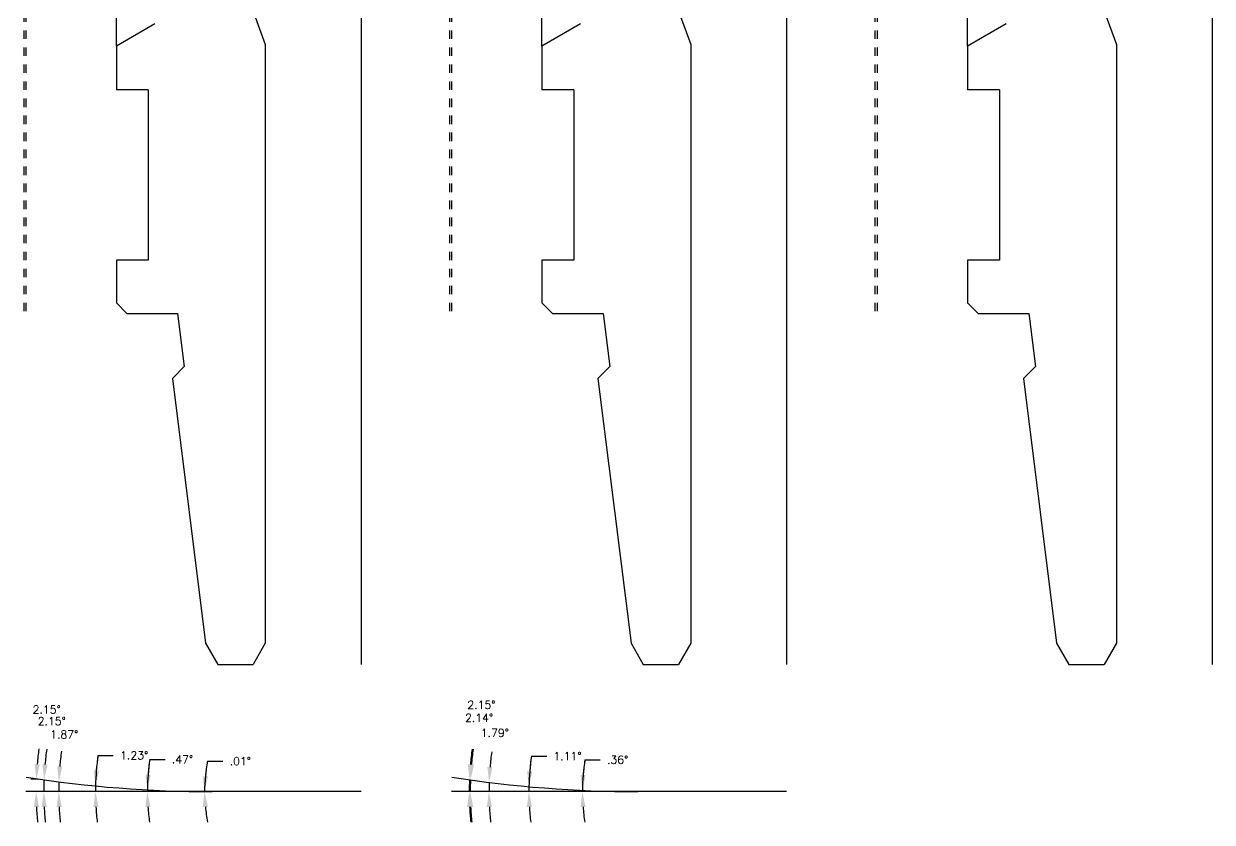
# Model space of a CAD drawing. Extents: x -25.3 to 36.7, y -3.6 to 16.
# Drawn here: x 22.03 to 35.99, y -3.58 to 5.8 of the extents above; entities that cross this region are included whole.
import ezdxf

# ---------------------------------------------------------------- set-up
doc = ezdxf.new("R2010")
doc.units = 0
doc.header["$LTSCALE"] = 0.5
doc.header["$MEASUREMENT"] = 0
doc.linetypes.add('HIDDEN2', pattern=[0.1875, 0.125, -0.0625])
doc.layers.get('0').update_dxf_attribs({"linetype": 'CONTINUOUS'})
doc.layers.add('Dims', color=4, linetype='CONTINUOUS')
doc.styles.add('RomanS', font='romans')
doc.dimstyles.get("Standard").update_dxf_attribs({"dimtxt": 0.094, "dimasz": 0.18, "dimexe": 0.0625, "dimexo": 0.0625, "dimgap": 0.09, "dimtad": 0, "dimtih": 1, "dimtoh": 1, "dimdec": 4, "dimzin": 4, "dimdsep": 46, "dimtxsty": 'RomanS', "dimcen": 0.09, "dimazin": 1, "dimtfac": 1, "dimtdec": 4, "dimtofl": 0, "dimtmove": 0, "dimatfit": 1, "dimfxl": 1, "dimtolj": 1, "dimtzin": 0, "dimarcsym": 0})

# ---------------------------------------------------------------- blocks, each defined once
blk = doc.blocks.new('*D175')
at = {"layer": 'Dims', "color": 0, "lineweight": -2, "transparency": 16777216}
blk.add_line((24.186, -2.863), (24.366, -2.863), dxfattribs=at)
for start, end in [(168.7525, 179.9913), (168.7661, 174.3787), (185.6126, 191.2253)]:
    blk.add_arc((25.989, -3.221), 1.838, start, end, dxfattribs=at)
at = {"layer": 'Dims', "color": 0, "transparency": 16777216}
for points in [[(24.189, -3.043), (24.129, -3.04), (24.151, -3.221)], [(24.129, -3.402), (24.189, -3.4), (24.151, -3.221)]]:
    blk.add_solid(points, dxfattribs=at)
at = {"layer": 'Dims', "color": 0, "transparency": 16777216, "insert": (24.57, -2.863), "char_height": 0.094, "attachment_point": 5, "style": 'RomanS'}
blk.add_mtext('\\A1;.01°', dxfattribs=at)
blk = doc.blocks.new('*D176')
at = {"layer": 'Dims', "color": 0, "lineweight": -2, "transparency": 16777216}
blk.add_line((23.507, -2.842), (23.687, -2.842), dxfattribs=at)
for start, end in [(171.3053, 179.5283), (171.3106, 175.4194), (184.1089, 188.2178)]:
    blk.add_arc((25.989, -3.221), 2.511, start, end, dxfattribs=at)
at = {"layer": 'Dims', "color": 0, "transparency": 16777216}
for points in [[(23.516, -3.022), (23.456, -3.019), (23.478, -3.201)], [(23.455, -3.402), (23.515, -3.4), (23.478, -3.221)]]:
    blk.add_solid(points, dxfattribs=at)
at = {"layer": 'Dims', "color": 0, "transparency": 16777216, "insert": (23.891, -2.842), "char_height": 0.094, "attachment_point": 5, "style": 'RomanS'}
blk.add_mtext('\\A1;.47°', dxfattribs=at)
blk = doc.blocks.new('*D177')
at = {"layer": 'Dims', "color": 0, "lineweight": -2, "transparency": 16777216}
blk.add_line((22.898, -2.795), (23.078, -2.795), dxfattribs=at)
for start, end in [(172.1524, 178.7675), (172.1552, 175.4613), (183.3062, 186.6123)]:
    blk.add_arc((25.989, -3.221), 3.12, start, end, dxfattribs=at)
at = {"layer": 'Dims', "color": 0, "transparency": 16777216}
for points in [[(22.909, -2.976), (22.849, -2.973), (22.87, -3.154)], [(22.844, -3.402), (22.904, -3.4), (22.869, -3.221)]]:
    blk.add_solid(points, dxfattribs=at)
at = {"layer": 'Dims', "color": 0, "transparency": 16777216, "insert": (23.323, -2.795), "char_height": 0.094, "attachment_point": 5, "style": 'RomanS'}
blk.add_mtext('\\A1;1.23°', dxfattribs=at)
blk = doc.blocks.new('*D178')
at = {"layer": 'Dims', "color": 0, "lineweight": -2, "transparency": 16777216}
for p, q in [((22.377, -3.103), (22.376, -3.103)), ((22.375, -3.221), (22.375, -3.221))]:
    blk.add_line(p, q, dxfattribs=at)
for start, end in [(172.3188, 175.2227), (182.904, 185.808)]:
    blk.add_arc((25.989, -3.221), 3.552, start, end, dxfattribs=at)
at = {"layer": 'Dims', "color": 0, "transparency": 16777216}
for points in [[(22.479, -2.927), (22.419, -2.924), (22.439, -3.105)], [(22.412, -3.402), (22.472, -3.4), (22.437, -3.221)]]:
    blk.add_solid(points, dxfattribs=at)
at = {"layer": 'Dims', "color": 0, "transparency": 16777216, "insert": (22.501, -2.549), "char_height": 0.094, "attachment_point": 5, "style": 'RomanS'}
blk.add_mtext('\\A1;1.87°', dxfattribs=at)
blk = doc.blocks.new('*D179')
at = {"layer": 'Dims', "color": 0, "lineweight": -2, "transparency": 16777216}
for p, q in [((22.202, -3.079), (22.202, -3.079)), ((22.2, -3.221), (22.2, -3.221))]:
    blk.add_line(p, q, dxfattribs=at)
for start, end in [(172.3138, 175.0814), (182.7676, 185.5352)]:
    blk.add_arc((25.989, -3.221), 3.727, start, end, dxfattribs=at)
at = {"layer": 'Dims', "color": 0, "transparency": 16777216}
for points in [[(22.306, -2.904), (22.246, -2.9), (22.265, -3.081)], [(22.236, -3.402), (22.296, -3.4), (22.262, -3.221)]]:
    blk.add_solid(points, dxfattribs=at)
at = {"layer": 'Dims', "color": 0, "transparency": 16777216, "insert": (22.355, -2.393), "char_height": 0.094, "attachment_point": 5, "style": 'RomanS'}
blk.add_mtext('\\A1;2.15°', dxfattribs=at)
blk = doc.blocks.new('*D180')
at = {"layer": 'Dims', "color": 0, "lineweight": -2, "transparency": 16777216}
for p, q in [((22.2, -3.079), (22.111, -3.075)), ((22.198, -3.221), (22.109, -3.221))]:
    blk.add_line(p, q, dxfattribs=at)
for start, end in [(172.4425, 175.1441), (182.7016, 185.4033)]:
    blk.add_arc((25.989, -3.221), 3.818, start, end, dxfattribs=at)
at = {"layer": 'Dims', "color": 0, "transparency": 16777216}
for points in [[(22.215, -2.9), (22.155, -2.896), (22.174, -3.078)], [(22.145, -3.402), (22.205, -3.4), (22.171, -3.221)]]:
    blk.add_solid(points, dxfattribs=at)
at = {"layer": 'Dims', "color": 0, "transparency": 16777216, "insert": (22.295, -2.257), "char_height": 0.094, "attachment_point": 5, "style": 'RomanS'}
blk.add_mtext('\\A1;2.15°', dxfattribs=at)
blk = doc.blocks.new('*D181')
at = {"layer": 'Dims', "color": 0, "lineweight": -2, "transparency": 16777216}
blk.add_line((28.619, -2.847), (28.799, -2.847), dxfattribs=at)
for start, end in [(171.0356, 179.6402), (171.0416, 175.3409), (184.2993, 188.5986)]:
    blk.add_arc((30.989, -3.221), 2.399, start, end, dxfattribs=at)
at = {"layer": 'Dims', "color": 0, "transparency": 16777216}
for points in [[(28.627, -3.028), (28.567, -3.025), (28.59, -3.206)], [(28.566, -3.402), (28.626, -3.4), (28.589, -3.221)]]:
    blk.add_solid(points, dxfattribs=at)
at = {"layer": 'Dims', "color": 0, "transparency": 16777216, "insert": (29.003, -2.847), "char_height": 0.094, "attachment_point": 5, "style": 'RomanS'}
blk.add_mtext('\\A1;.36°', dxfattribs=at)
blk = doc.blocks.new('*D182')
at = {"layer": 'Dims', "color": 0, "lineweight": -2, "transparency": 16777216}
blk.add_line((27.99, -2.804), (28.17, -2.804), dxfattribs=at)
for start, end in [(172.0788, 178.895), (172.0819, 175.4884), (183.4066, 186.8131)]:
    blk.add_arc((30.989, -3.221), 3.028, start, end, dxfattribs=at)
at = {"layer": 'Dims', "color": 0, "transparency": 16777216}
for points in [[(28, -2.984), (27.94, -2.982), (27.961, -3.163)], [(27.936, -3.402), (27.996, -3.4), (27.961, -3.221)]]:
    blk.add_solid(points, dxfattribs=at)
at = {"layer": 'Dims', "color": 0, "transparency": 16777216, "insert": (28.414, -2.804), "char_height": 0.094, "attachment_point": 5, "style": 'RomanS'}
blk.add_mtext('\\A1;1.11°', dxfattribs=at)
blk = doc.blocks.new('*D183')
at = {"layer": 'Dims', "color": 0, "lineweight": -2, "transparency": 16777216}
for p, q in [((27.433, -3.11), (27.431, -3.11)), ((27.431, -3.221), (27.429, -3.221))]:
    blk.add_line(p, q, dxfattribs=at)
for start, end in [(172.3145, 175.2637), (182.9492, 185.8984)]:
    blk.add_arc((30.989, -3.221), 3.497, start, end, dxfattribs=at)
at = {"layer": 'Dims', "color": 0, "transparency": 16777216}
for points in [[(27.533, -2.934), (27.473, -2.931), (27.493, -3.112)], [(27.466, -3.402), (27.526, -3.4), (27.491, -3.221)]]:
    blk.add_solid(points, dxfattribs=at)
at = {"layer": 'Dims', "color": 0, "transparency": 16777216, "insert": (27.56, -2.531), "char_height": 0.094, "attachment_point": 5, "style": 'RomanS'}
blk.add_mtext('\\A1;1.79°', dxfattribs=at)
blk = doc.blocks.new('*D184')
at = {"layer": 'Dims', "color": 0, "lineweight": -2, "transparency": 16777216}
for p, q in [((27.337, -3.085), (27.337, -3.085)), ((27.334, -3.221), (27.335, -3.221))]:
    blk.add_line(p, q, dxfattribs=at)
for start, end in [(172.314, 175.0892), (182.7752, 185.5505)]:
    blk.add_arc((30.989, -3.221), 3.717, start, end, dxfattribs=at)
at = {"layer": 'Dims', "color": 0, "transparency": 16777216}
for points in [[(27.316, -2.905), (27.256, -2.901), (27.275, -3.083)], [(27.247, -3.402), (27.307, -3.4), (27.272, -3.221)]]:
    blk.add_solid(points, dxfattribs=at)
at = {"layer": 'Dims', "color": 0, "transparency": 16777216, "insert": (27.375, -2.354), "char_height": 0.094, "attachment_point": 5, "style": 'RomanS'}
blk.add_mtext('\\A1;2.14°', dxfattribs=at)
blk = doc.blocks.new('*D185')
at = {"layer": 'Dims', "color": 0, "lineweight": -2, "transparency": 16777216}
for p, q in [((27.2, -3.079), (27.2, -3.079)), ((27.198, -3.221), (27.198, -3.221))]:
    blk.add_line(p, q, dxfattribs=at)
for start, end in [(172.3135, 175.0796), (182.7661, 185.5323)]:
    blk.add_arc((30.989, -3.221), 3.729, start, end, dxfattribs=at)
at = {"layer": 'Dims', "color": 0, "transparency": 16777216}
for points in [[(27.304, -2.903), (27.244, -2.9), (27.263, -3.081)], [(27.234, -3.402), (27.294, -3.4), (27.26, -3.221)]]:
    blk.add_solid(points, dxfattribs=at)
at = {"layer": 'Dims', "color": 0, "transparency": 16777216, "insert": (27.402, -2.202), "char_height": 0.094, "attachment_point": 5, "style": 'RomanS'}
blk.add_mtext('\\A1;2.15°', dxfattribs=at)

msp = doc.modelspace()

# ---------------------------------------------------------------- linework, layer by layer
at = {"color": 5, "linetype": 'HIDDEN2'}
for p, q in [((22.02634, 14.52315), (22.02634, 2.39815)), ((27.02634, 14.52315), (27.02634, 2.39815)), ((32.02634, 14.52315), (32.02634, 2.39815))]:
    msp.add_line(p, q, dxfattribs=at)
at = {"color": 1, "linetype": 'HIDDEN2'}
for p, q in [((22.05134, 14.52315), (22.05134, 2.39815)), ((27.05134, 14.52315), (27.05134, 2.39815)), ((32.05134, 14.52315), (32.05134, 2.39815))]:
    msp.add_line(p, q, dxfattribs=at)
for p, q in [((25.98884, 14.52315), (25.98884, -1.72685)), ((30.98884, 14.52315), (30.98884, -1.72685)), ((35.98884, 14.52315), (35.98884, -1.72685)), ((24.23884, 7.27315), (24.86384, 5.55598)), ((29.23884, 7.27315), (29.86384, 5.55598)), ((34.23884, 7.27315), (34.86384, 5.55598)), ((23.11384, 5.53973), (23.11384, 6.24096)), ((28.11384, 5.53973), (28.11384, 6.24096)), ((33.11384, 5.53973), (33.11384, 6.24096)), ((23.56697, 5.80134), (23.11384, 5.53973)), ((28.56697, 5.80134), (28.11384, 5.53973)), ((33.56697, 5.80134), (33.11384, 5.53973)), ((23.11384, 5.53973), (23.11384, 5.02315)), ((24.86384, 5.55598), (24.86384, -1.47685)), ((28.11384, 5.53973), (28.11384, 5.02315)), ((29.86384, 5.55598), (29.86384, -1.47685)), ((33.11384, 5.53973), (33.11384, 5.02315)), ((34.86384, 5.55598), (34.86384, -1.47685)), ((23.48884, 5.02315), (23.11384, 5.02315)), ((23.48884, 5.02315), (23.48884, 3.02315)), ((28.48884, 5.02315), (28.11384, 5.02315)), ((28.48884, 5.02315), (28.48884, 3.02315)), ((33.48884, 5.02315), (33.11384, 5.02315)), ((33.48884, 5.02315), (33.48884, 3.02315)), ((23.11384, 3.02315), (23.11384, 2.52315)), ((23.48884, 3.02315), (23.11384, 3.02315)), ((28.11384, 3.02315), (28.11384, 2.52315)), ((28.48884, 3.02315), (28.11384, 3.02315)), ((33.11384, 3.02315), (33.11384, 2.52315)), ((33.48884, 3.02315), (33.11384, 3.02315)), ((23.23884, 2.39815), (23.11384, 2.52315)), ((28.23884, 2.39815), (28.11384, 2.52315)), ((33.23884, 2.39815), (33.11384, 2.52315)), ((23.23884, 2.39815), (23.83259, 2.39815)), ((23.83259, 2.39815), (23.91072, 1.77315)), ((28.23884, 2.39815), (28.83259, 2.39815)), ((28.83259, 2.39815), (28.91072, 1.77315)), ((33.23884, 2.39815), (33.83259, 2.39815)), ((33.83259, 2.39815), (33.91072, 1.77315)), ((23.91072, 1.77315), (23.77183, 1.63427)), ((28.91072, 1.77315), (28.77183, 1.63427)), ((33.91072, 1.77315), (33.77183, 1.63427)), ((23.77183, 1.63427), (24.16072, -1.47685)), ((28.77183, 1.63427), (29.16072, -1.47685)), ((33.77183, 1.63427), (34.16072, -1.47685)), ((24.16072, -1.47685), (24.30505, -1.72685)), ((24.86384, -1.47685), (24.7195, -1.72685)), ((29.16072, -1.47685), (29.30505, -1.72685)), ((29.86384, -1.47685), (29.7195, -1.72685)), ((34.16072, -1.47685), (34.30505, -1.72685)), ((34.86384, -1.47685), (34.7195, -1.72685)), ((24.30505, -1.72685), (24.7195, -1.72685)), ((29.30505, -1.72685), (29.7195, -1.72685)), ((34.30505, -1.72685), (34.7195, -1.72685)), ((24.23884, -3.2212), (22.05134, -3.2212)), ((29.23884, -3.2212), (27.05134, -3.2212))]:
    msp.add_line(p, q)
at = {"color": 1}
for p, q in [((25.98884, -3.2212), (24.23884, -3.2212)), ((30.98884, -3.2212), (29.23884, -3.2212))]:
    msp.add_line(p, q, dxfattribs=at)
for centre in [(24.23884, 10.7788), (29.23884, 10.7788)]:
    msp.add_arc(centre, 14, 261.026159, 270, dxfattribs=at)
for centre, radius, start in [((25.98884, -3.2212), 3.72871, 177.845759), ((25.98884, -3.2212), 3.72672, 177.848951), ((25.98884, -3.2212), 3.55099, 178.126714), ((25.98884, -3.2212), 3.11983, 178.767506), ((25.98884, -3.2212), 2.51053, 179.52831), ((30.98884, -3.2212), 3.72871, 177.845759), ((30.98884, -3.2212), 3.71704, 177.864454), ((30.98884, -3.2212), 3.49535, 178.212867), ((30.98884, -3.2212), 3.02792, 178.894962), ((30.98884, -3.2212), 2.39938, 179.640218), ((25.98884, -3.2212), 1.83824, 179.991332)]:
    msp.add_arc(centre, radius, start, 180)

# ---------------------------------------------------------------- dimensions: what is measured, and where the dimension line sits
at = {"layer": 'Dims'}
for base, center, p1, p2, picture, middle in [((22.17137, -3.17335), (25.98884, -3.2212), (22.26277, -3.08104), (22.26013, -3.2212), '*D180', (22.29481, -2.25708)), ((27.26038, -3.17447), (30.98884, -3.2212), (27.26277, -3.08104), (27.26013, -3.2212), '*D185', (27.402, -2.20231)), ((22.26232, -3.17456), (25.98884, -3.2212), (22.26475, -3.08132), (22.26212, -3.2212), '*D179', (22.35524, -2.39292)), ((27.27259, -3.17503), (30.98884, -3.2212), (27.27438, -3.08269), (27.2718, -3.2212), '*D184', (27.37488, -2.35401)), ((22.43725, -3.18249), (25.98884, -3.2212), (22.43975, -3.10512), (22.43785, -3.2212), '*D178', (22.50126, -2.54888)), ((27.49166, -3.18484), (30.98884, -3.2212), (27.49519, -3.11219), (27.49349, -3.2212), '*D183', (27.56033, -2.53064))]:
    dim = msp.add_angular_dim_3p(base=base, center=center, p1=p1, p2=p2, dimstyle='Standard', dxfattribs=at)
    dim.commit()
    dim.dimension.update_dxf_attribs({"geometry": picture, "text_midpoint": middle, "dimtype": 165})
for base, center, p1, p2, picture, middle in [((22.86909, -3.19883), (25.98884, -3.2212), (22.86973, -3.15409), (22.86901, -3.2212), '*D177', (23.32266, -2.79522)), ((23.47832, -3.21431), (25.98884, -3.2212), (23.4784, -3.20053), (23.47831, -3.2212), '*D176', (23.89131, -2.84168)), ((27.96099, -3.20173), (30.98884, -3.2212), (27.96149, -3.1628), (27.96092, -3.2212), '*D182', (28.41424, -2.80392)), ((28.58946, -3.21618), (30.98884, -3.2212), (28.58951, -3.20613), (28.58946, -3.2212), '*D181', (29.00291, -2.84732)), ((24.1506, -3.22111), (25.98884, -3.2212), (24.1506, -3.22092), (24.1506, -3.2212), '*D175', (24.57005, -2.86266))]:
    dim = msp.add_angular_dim_3p(base=base, center=center, p1=p1, p2=p2, dimstyle='Standard', dxfattribs=at)
    dim.commit()
    dim.dimension.update_dxf_attribs({"geometry": picture, "text_midpoint": middle})

doc.saveas('drawing.dxf')
